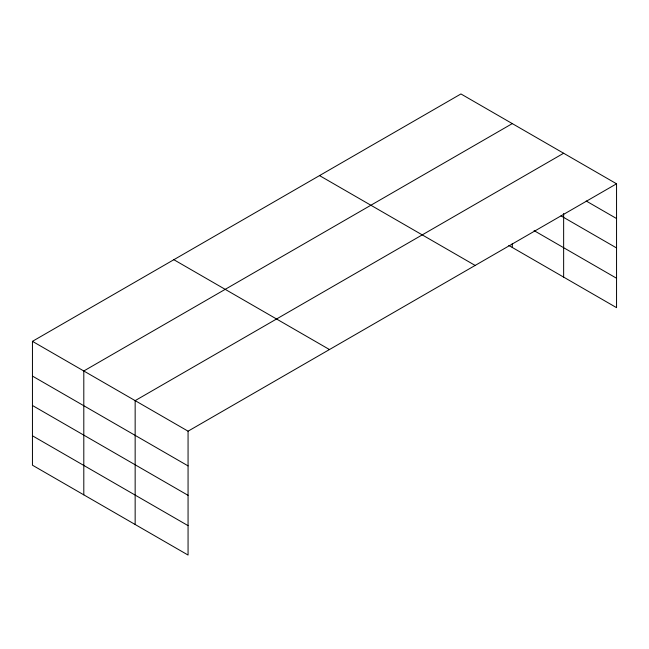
<?xml version="1.0" encoding="UTF-8"?>
<svg xmlns="http://www.w3.org/2000/svg" width="649" height="649" viewBox="0 0 649 649"><rect width="100%" height="100%" fill="white"/><g stroke="black" fill="none" stroke-linecap="round" stroke-linejoin="round"><path stroke-width="0.97" d="M616.55 183.797L460.936 93.951L32.45 341.342L32.45 465.203L188.064 555.049L188.064 431.179L616.55 183.797L616.55 307.658L508.808 245.46M563.64 213.48L563.64 277.115M512.288 123.602L83.802 370.985L83.802 494.854M563.64 153.245L135.154 400.636L135.154 524.497M586.193 201.003L616.55 218.535M561.028 215.89L616.55 247.942M534.054 230.614L616.55 278.251M319.535 175.595L475.149 265.433M173.851 259.705L329.465 349.543M32.45 341.342L188.064 431.179M32.45 376.079L188.064 465.917M32.45 405.487L188.064 495.333M32.45 435.795L188.064 525.633M512.288 243.545L512.288 247.464"/></g></svg>
